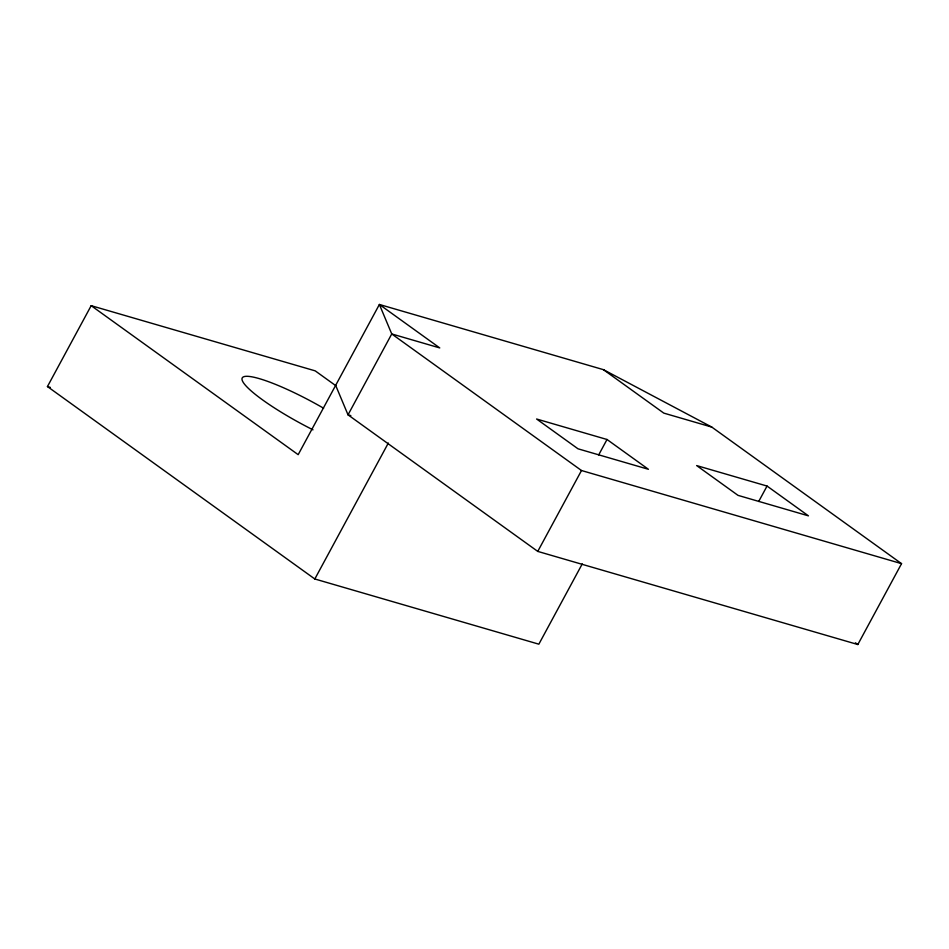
<?xml version="1.0" encoding="UTF-8"?>
<svg xmlns="http://www.w3.org/2000/svg" width="949" height="949" viewBox="0 0 949 949"><rect width="100%" height="100%" fill="white"/><g stroke="black" fill="none" stroke-linecap="round" stroke-linejoin="round"><path stroke-width="1.42" d="M582.259 563.908L538.854 644.181L314.819 578.985L47.45 386.551L91.175 305.673L315.222 370.869L335.673 385.591M314.819 578.985L388.331 443.041M537.763 551.405L581.5 470.526L901.55 563.659L857.825 644.525L537.763 551.405L348.022 414.832L335.649 385.341M598.689 454.903L607.016 439.494L648.416 469.292L578 448.806L536.6 419.007L607.016 439.494M758.714 501.463L767.041 486.054L808.441 515.853L738.025 495.366L696.637 465.568L767.041 486.054M901.55 563.659L711.797 427.086L603.422 369.659L379.386 304.475L298.176 454.666L91.175 305.673M711.797 427.086L663.79 413.112L603.422 369.659M350.845 415.65L348.022 414.832L391.747 333.953L379.386 304.475L439.755 347.927L391.747 333.953L581.5 470.526M47.45 386.551L50.285 387.37M855.417 642.805L857.825 644.525M313.004 429.826A73.263 12.218 28.4 0 1 242.209 377.987A73.263 12.218 28.4 0 1 323.597 408.224"/></g></svg>
